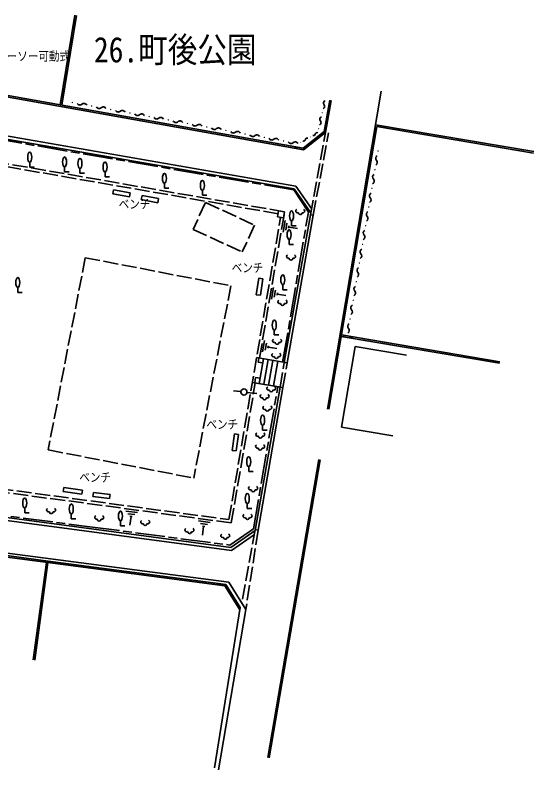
# Model space of a CAD drawing. Units: millimetres, scale not verified. Extents: x 4075 to 98586, y -6160 to 73258.
# Drawn here: x 46412 to 98586, y -6160 to 69781 of the extents above; entities that cross this region are included whole.
import ezdxf
from ezdxf.enums import TextEntityAlignment as Align

# ---------------------------------------------------------------- set-up
doc = ezdxf.new("R2010")
doc.units = ezdxf.units.MM
doc.header["$LTSCALE"] = 250
doc.linetypes.add('CHAIN', pattern=[18.5, 12, -1.5, 3.5, -1.5])
doc.linetypes.add('DASHED', pattern=[7.5, 6, -1.5])
doc.layers.add('グループ[0](0)-D-STR(1)', color=7, linetype='Continuous', lineweight=35)
doc.styles.add('ＭＳ ゴシック', font='')
doc.styles.get('ＭＳ ゴシック').set_extended_font_data('MS Gothic')

msp = doc.modelspace()

# ---------------------------------------------------------------- hatches: boundary and pattern name
at = {"layer": 'グループ[0](0)-D-STR(1)'}
for points in [[(52352.4, 69308.6), (52500.5, 69284.3), (52358.7, 68420.4), (52210.7, 68444.7)], [(52068.9, 67580.8), (52216.9, 67556.5), (52075.1, 66692.6), (51927.1, 66716.9)], [(51785.3, 65853), (51933.3, 65828.7), (51791.5, 64964.9), (51643.5, 64989.1)], [(51501.7, 64125.3), (51649.7, 64101), (51508, 63237.1), (51359.9, 63261.4)], [(51224.4, 61509.3), (51076.4, 61533.6), (51218.1, 62397.5), (51366.2, 62373.2)], [(48277.5, 61221.7), (48251.2, 61074), (47281.2, 61246.9), (47307.6, 61394.5)], [(50217.5, 60875.9), (50191.2, 60728.2), (49221.2, 60901.1), (49247.5, 61048.8)], [(52245.7, 60988.7, 1), (52098.5, 60988.7, 1)], [(52157.4, 60530.1), (52131.1, 60382.4), (51161.1, 60555.3), (51187.4, 60703)], [(54097.4, 60184.3), (54071, 60036.6), (53101.1, 60209.5), (53127.4, 60357.2)], [(54175.8, 60636.9, 1), (54028.7, 60636.9, 1)], [(56037.3, 59838.5), (56011, 59690.9), (55041, 59863.7), (55067.3, 60011.4)], [(56105.9, 60285.1, 1), (55958.8, 60285.1, 1)], [(58036.1, 59933.3, 1), (57888.9, 59933.3, 1)], [(77364.7, 59959.7, 1), (77240.4, 59959.7, 1)], [(77911.5, 60423.4), (78059.1, 60396.8), (77913.7, 59590.4), (77766.1, 59617)], [(56980.9, 59518), (57007.3, 59665.6), (57977.2, 59492.7), (57950.9, 59345.1)], [(59917.2, 59147), (59890.8, 58999.3), (58920.9, 59172.2), (58947.2, 59319.9)], [(59966.2, 59581.5, 1), (59819.1, 59581.5, 1)], [(61896.4, 59229.7, 1), (61749.2, 59229.7, 1)], [(60860.8, 58826.4), (60887.1, 58974.1), (61857.1, 58801.2), (61830.8, 58653.5)], [(63797, 58455.4), (63770.7, 58307.7), (62800.8, 58480.6), (62827.1, 58628.3)], [(63826.5, 58877.8, 1), (63679.4, 58877.8, 1)], [(65756.6, 58526, 1), (65609.5, 58526, 1)], [(77485.3, 58060.2), (77768.3, 58784), (77620.7, 58810.6)], [(77485.3, 58060.2), (77622.9, 57977.6), (77768.3, 58784)], [(82790.4, 58569.5), (83160.6, 58658.8), (82815.5, 58717.4)], [(82790.4, 58569.5), (83776.1, 58402.3), (83160.6, 58658.8)], [(83776.1, 58402.3), (83801.2, 58550.2), (83160.6, 58658.8)], [(65737, 58109.6), (65710.7, 57961.9), (64740.7, 58134.8), (64767, 58282.5)], [(67676.9, 57763.8), (67650.6, 57616.2), (66680.6, 57789), (66707, 57936.7)], [(67686.8, 58174.2, 1), (67539.6, 58174.2, 1)], [(69616.9, 57822.4, 1), (69469.8, 57822.4, 1)], [(77485.3, 58060.2), (76792.5, 57513.9), (76885.4, 57396.1)], [(77001.4, 58343, 1), (76877.1, 58343, 1)], [(77485.3, 58060.2), (76885.4, 57396.1), (77622.9, 57977.6)], [(82506, 57789.3), (82653.9, 57764.3), (82492.2, 56811.1), (82344.3, 56836.2)], [(85772.5, 58215.9), (85747.4, 58068), (84761.8, 58235.1), (84786.9, 58383)], [(87743.9, 57881.5), (87718.8, 57733.6), (86733.1, 57900.8), (86758.2, 58048.7)], [(68620.6, 57443.3), (68646.9, 57590.9), (69616.9, 57418), (69590.5, 57270.4)], [(70560.5, 57097.5), (70586.8, 57245.2), (71556.8, 57072.3), (71530.5, 56924.6)], [(71547.1, 57470.6, 1), (71399.9, 57470.6, 1)], [(73477.2, 57118.8, 1), (73330.1, 57118.8, 1)], [(75143.5, 56990.5, 1), (75058.3, 56990.5, 1)], [(76142.1, 57532.4, 1), (76056.8, 57532.4, 1)], [(89715.2, 57547.2), (89690.1, 57399.3), (88704.5, 57566.5), (88729.5, 57714.4)], [(90675.8, 57232.1), (90700.9, 57380), (91686.5, 57212.9), (91661.5, 57065)], [(92647.1, 56897.8), (92672.2, 57045.7), (93657.9, 56878.5), (93632.8, 56730.6)], [(73496.7, 56726.5), (73470.4, 56578.8), (72500.4, 56751.7), (72526.8, 56899.4)], [(75370.4, 56392.5), (74466.7, 56553.6), (74440.4, 56405.9)], [(75370.4, 56392.5), (74440.4, 56405.9), (75410.4, 56233)], [(75370.4, 56392.5), (76147.9, 56814.6), (76055, 56932.3)], [(75370.4, 56392.5), (75410.4, 56233), (76147.9, 56814.6)], [(94618.5, 56563.5), (94643.5, 56711.3), (95629.2, 56544.2), (95604.1, 56396.3)], [(97600.5, 56209.8), (97575.5, 56061.9), (96589.8, 56229.1), (96614.9, 56377)], [(82182.7, 55883.1), (82330.6, 55858), (82168.9, 54904.9), (82021, 54930)], [(82987.9, 56107.8, 1), (82845, 56107.8, 1)], [(81845.6, 52998.7), (81697.8, 53023.8), (81859.4, 53976.9), (82007.3, 53951.8)], [(82674.7, 54228.8, 1), (82531.9, 54228.8, 1)], [(82361.6, 52349.9, 1), (82218.8, 52349.9, 1)], [(81536.1, 52070.7), (81684, 52045.6), (81522.3, 51092.5), (81374.5, 51117.6)], [(81199.1, 49186.2), (81051.2, 49211.3), (81212.8, 50164.4), (81360.7, 50139.4)], [(82048.5, 50470.9, 1), (81905.6, 50470.9, 1)], [(81735.4, 48592, 1), (81592.5, 48592, 1)], [(80875.8, 47280), (80727.9, 47305.1), (80889.5, 48258.2), (81037.4, 48233.1)], [(80552.5, 45373.8), (80404.6, 45398.9), (80566.2, 46352), (80714.1, 46326.9)], [(81422.2, 46713, 1), (81279.4, 46713, 1)], [(81109.1, 44834.1, 1), (80966.2, 44834.1, 1)], [(80229.2, 43467.6), (80081.3, 43492.6), (80242.9, 44445.8), (80390.8, 44420.7)], [(79905.9, 41561.3), (79758, 41586.4), (79919.6, 42539.5), (80067.5, 42514.5)], [(80796, 42955.1, 1), (80653.1, 42955.1, 1)], [(80482.9, 41076.2, 1), (80340, 41076.2, 1)], [(79582.6, 39655.1), (79434.7, 39680.2), (79596.3, 40633.3), (79744.2, 40608.2)], [(80169.7, 39197.2, 1), (80026.9, 39197.2, 1)], [(79273, 38727.1), (79420.9, 38702), (79259.3, 37748.9), (79111.4, 37774)], [(79357.1, 37428.8), (79727.3, 37518.2), (79382.2, 37576.7)], [(79357.1, 37428.8), (80342.8, 37261.6), (79727.3, 37518.2)], [(80342.8, 37261.6), (80367.9, 37409.5), (79727.3, 37518.2)], [(82339.2, 37075.2), (82314.1, 36927.3), (81328.5, 37094.5), (81353.6, 37242.4)], [(78949.7, 36820.9), (79097.6, 36795.8), (78936, 35842.7), (78788.1, 35867.7)], [(84310.6, 36740.9), (84285.5, 36593), (83299.8, 36760.1), (83324.9, 36908)], [(86281.9, 36406.5), (86256.8, 36258.6), (85271.1, 36425.8), (85296.2, 36573.7)], [(87242.5, 36091.5), (87267.6, 36239.3), (88253.2, 36072.2), (88228.1, 35924.3)], [(89213.8, 35757.1), (89238.9, 35905), (90224.6, 35737.8), (90199.5, 35590)], [(91185.2, 35422.8), (91210.2, 35570.7), (92195.9, 35403.5), (92170.8, 35255.6)], [(94167.2, 35069.2), (94142.2, 34921.3), (93156.5, 35088.4), (93181.6, 35236.3)], [(78612.7, 33936.4), (78464.8, 33961.5), (78626.4, 34914.6), (78774.3, 34889.5)], [(78289.4, 32030.2), (78141.5, 32055.3), (78303.2, 33008.4), (78451, 32983.3)], [(77966.1, 30124), (77818.2, 30149.1), (77979.9, 31102.2), (78127.7, 31077.1)], [(76926, 24074.1), (76778.2, 24099.4), (76943.5, 25066.8), (77091.3, 25041.6)], [(76595.4, 22139.2), (76447.6, 22164.5), (76612.9, 23131.9), (76760.7, 23106.7)], [(76282.3, 21197.1), (76430.2, 21171.8), (76264.9, 20204.4), (76117, 20229.6)], [(75951.7, 19262.2), (76099.6, 19236.9), (75934.3, 18269.5), (75786.4, 18294.7)], [(75621.2, 17327.3), (75769, 17302), (75603.7, 16334.6), (75455.9, 16359.8)], [(46883.8, 15074.5), (46903.8, 15223.2), (47848.8, 15096.4), (47828.9, 14947.7)], [(75290.6, 15392.4), (75438.4, 15367.1), (75273.1, 14399.7), (75125.3, 14425)], [(49738.9, 14842.8), (48793.9, 14969.6), (48773.9, 14820.9)], [(49738.9, 14842.8), (48773.9, 14820.9), (49719.2, 14694.1)], [(49572.5, 13716.1), (49423.8, 13736), (49555.3, 14716.1), (49704, 14696.1)], [(49738.9, 14842.8), (49719.2, 14694.1), (50659.7, 14570.9)], [(49738.9, 14842.8), (50659.7, 14570.9), (50679.2, 14719.6)], [(51600, 14447.7), (51619.5, 14596.4), (52559.8, 14473.2), (52540.3, 14324.5)], [(54440.3, 14226.8), (54420.8, 14078.1), (53480.6, 14201.3), (53500.1, 14350)], [(56320.9, 13980.5), (56301.4, 13831.7), (55361.1, 13954.9), (55380.6, 14103.7)], [(57241.7, 13708.6), (57261.2, 13857.3), (58201.4, 13734.1), (58182, 13585.4)], [(59122.2, 13462.2), (59141.7, 13610.9), (60082, 13487.7), (60062.5, 13339)], [(61962.5, 13241.4), (61943.1, 13092.6), (61002.8, 13215.8), (61022.3, 13364.5)], [(62883.3, 12969.4), (62902.8, 13118.2), (63843.1, 12995), (63823.6, 12846.3)], [(74960, 13457.5), (75107.9, 13432.3), (74942.6, 12464.8), (74794.7, 12490.1)], [(49309.5, 11756.1), (49160.8, 11776), (49292.3, 12756), (49441, 12736.1)], [(64763.9, 12723.1), (64783.4, 12871.8), (65723.7, 12748.6), (65704.2, 12599.9)], [(66663.9, 12625.4), (66644.4, 12476.7), (67514.4, 12362.7)], [(67604.2, 12502.3), (66663.9, 12625.4), (67514.4, 12362.7)], [(67604.2, 12502.3), (67514.4, 12362.7), (68088.6, 11724.1)], [(67514.4, 12362.7), (67961.2, 11644.8), (68088.6, 11724.1)], [(74612, 10529.9), (74464.1, 10555.2), (74629.4, 11522.6), (74777.3, 11497.4)], [(49046.5, 9796), (48897.8, 9816), (49029.3, 10796), (49178, 10776)], [(68445.6, 10866.6), (68573, 10945.9), (69057.3, 10167.7), (68930, 10088.4)], [(74281.4, 8595), (74133.6, 8620.3), (74298.8, 9587.7), (74446.7, 9562.5)], [(48766.3, 8836), (48915, 8816), (48783.5, 7836), (48634.8, 7855.9)], [(73968.3, 7652.9), (74116.1, 7627.6), (73950.8, 6660.2), (73803, 6685.4)], [(48520.5, 5876), (48371.8, 5895.9), (48503.3, 6875.9), (48652, 6856)], [(73620.3, 4725.3), (73472.4, 4750.5), (73637.7, 5718), (73785.6, 5692.7)], [(73289.7, 2790.4), (73141.8, 2815.6), (73307.1, 3783.1), (73455, 3757.8)], [(72976.5, 1848.2), (73124.4, 1822.9), (72959.1, 855.5), (72811.3, 880.8)], [(72628.5, -1079.4), (72480.7, -1054.1), (72646, -86.7), (72793.8, -111.9)], [(72298, -3014.3), (72150.1, -2989), (72315.4, -2021.6), (72463.2, -2046.8)], [(71967.4, -4949.2), (71819.5, -4923.9), (71984.8, -3956.5), (72132.7, -3981.7)]]:
    msp.add_hatch(color=256, dxfattribs=at).paths.add_polyline_path(points)

# ---------------------------------------------------------------- linework, layer by layer
for p, q in [((50947.1, 60745.8), (52430, 69781.2)), ((51094.8, 60719.5), (52578, 69756.9)), ((75410.4, 56233), (31761.7, 64013.1)), ((75370.4, 56392.5), (31836.1, 64152.3)), ((77818.2, 30149.1), (83239.9, 62116.8)), ((78056.9, 61229.8), (77485.3, 58060.2)), ((78204.5, 61203.2), (77622.9, 57977.6)), ((30569.7, 60201.8), (74653.4, 52585)), ((30636.2, 59885.9), (74478, 52310.8)), ((77966.1, 30124), (82790.4, 58569.5)), ((82667.6, 58742.5), (98586.2, 56042.7)), ((82790.4, 58569.5), (98561.1, 55894.8)), ((77485.3, 58060.2), (75370.4, 56392.5)), ((77622.9, 57977.6), (75410.4, 56233)), ((47882.2, 54985.3), (47882.2, 54489.5)), ((47882.2, 54489.5), (48330.6, 54489.5)), ((51388.6, 54511.9), (51388.6, 54016.2)), ((51388.6, 54016.2), (51837.1, 54016.2)), ((52937, 54361.4), (52937, 53865.6)), ((55455.6, 54001.9), (55455.6, 53506.1)), ((52937, 53865.6), (53385.5, 53865.6)), ((55455.6, 53506.1), (55904.1, 53506.1)), ((61429.9, 52854.5), (61429.9, 52358.7)), ((74653.4, 52585), (76219.1, 50314.6)), ((56322.5, 52217.7), (56243.1, 51807.7)), ((56243.1, 51807.7), (57903.8, 51486.1)), ((56322.5, 52217.7), (57983.2, 51896.2)), ((57903.8, 51486.1), (57983.2, 51896.2)), ((61429.9, 52358.7), (61878.4, 52358.7)), ((65245, 52151.3), (65245, 51655.5)), ((65245, 51655.5), (65693.5, 51655.5)), ((74478, 52310.8), (76142.6, 49897.1)), ((59182.9, 51634), (59103.5, 51223.9)), ((59103.5, 51223.9), (60764.1, 50902.4)), ((59182.9, 51634), (60843.5, 51312.4)), ((60764.1, 50902.4), (60843.5, 51312.4)), ((72814.2, 49498.6), (72916.8, 50089.8)), ((73405.4, 49396), (72814.2, 49498.6)), ((72916.8, 50089.8), (73508, 49987.2)), ((73508, 49987.2), (73405.4, 49396)), ((73479.5, 34845.1), (76106.3, 49699.3)), ((73774.9, 34792.9), (76401.8, 49647)), ((76106.3, 49699.3), (76401.8, 49647)), ((73560.1, 49115.2), (73361.1, 47951.2)), ((73633.7, 48144.2), (73753.1, 48842.6)), ((74215.5, 49081.5), (74215.5, 48585.7)), ((73906.3, 48337.2), (73946.1, 48570)), ((73926.2, 48453.6), (74802.9, 48303.7)), ((74215.5, 48585.7), (74664, 48585.7)), ((73970.9, 47196.7), (73970.9, 46701)), ((73970.9, 46701), (74419.4, 46701)), ((70668.9, 41649.5), (70913.3, 43323.2)), ((71326.6, 43262.9), (70913.3, 43323.2)), ((71082.2, 41589.1), (71326.6, 43262.9)), ((73333.3, 42651.9), (73333.3, 42156.2)), ((46686.1, 42376.1), (46686.1, 41880.4)), ((46686.1, 41880.4), (47134.6, 41880.4)), ((72406.5, 42367.9), (72207.5, 41203.9)), ((72480.1, 41396.9), (72599.5, 42095.3)), ((72752.7, 41589.9), (72792.5, 41822.7)), ((73333.3, 42156.2), (73781.8, 42156.2)), ((70668.9, 41649.5), (71082.2, 41589.1)), ((72772.6, 41706.3), (73649.3, 41556.4)), ((72479.8, 38093.1), (72479.8, 37597.3)), ((72479.8, 37597.3), (72928.3, 37597.3)), ((79209.2, 37453.9), (95127.8, 34754.1)), ((79234.3, 37601.8), (95152.9, 34902)), ((71497.4, 37050), (71298.4, 35886.1)), ((71571, 36079.1), (71690.4, 36777.4)), ((71843.6, 36272.1), (71883.4, 36504.8)), ((71863.5, 36388.5), (72740.1, 36238.6)), ((80616.8, 36449.3), (79243.8, 28338.5)), ((80616.8, 36449.3), (85770.1, 35576.9)), ((70696.2, 35321), (73775.2, 34794.6)), ((70861.1, 34863.6), (70932.4, 35280.6)), ((70960.7, 32714.7), (71386.2, 35203)), ((71423.2, 32635.6), (71848.7, 35123.9)), ((71911.1, 32552.2), (72336.6, 35040.5)), ((72402.4, 32468.2), (72827.9, 34956.5)), ((71314.9, 34786.1), (70861.1, 34863.6)), ((73349.8, 32306.2), (70270.7, 32832.7)), ((70507, 32792.3), (70599.6, 33333.8)), ((71053.3, 33256.3), (70599.6, 33333.8)), ((69121.6, 31898.7), (68368.7, 31994.6)), ((70544, 17921.4), (73054.1, 32356.8)), ((70857.1, 17971.1), (73349.7, 32305.4)), ((70711.1, 31696.4), (69723.3, 31822.1)), ((71304.7, 28524.8), (71304.7, 28029)), ((79243.8, 28338.5), (84397.2, 27466.2)), ((68225.9, 25985.9), (68470.4, 27659.6)), ((68883.7, 27599.3), (68470.4, 27659.6)), ((68639.2, 25925.5), (68883.7, 27599.3)), ((71304.7, 28029), (71753.1, 28029)), ((68225.9, 25985.9), (68639.2, 25925.5)), ((71819.5, -4923.9), (76943.5, 25066.8)), ((69902.7, 24353.7), (69902.7, 23858)), ((71967.4, -4949.2), (77091.3, 25041.6)), ((69902.7, 23858), (70351.1, 23858)), ((68107.9, 16223.9), (24037.7, 22115.4)), ((51298.2, 22248.7), (51242.8, 21834.7)), ((51298.2, 22248.7), (53181.3, 21996.9)), ((68183.7, 15911), (23879.5, 21833.9)), ((51242.8, 21834.7), (53125.9, 21582.9)), ((53125.9, 21582.9), (53181.3, 21996.9)), ((54287.4, 21761.9), (54233.7, 21347.7)), ((54233.7, 21347.7), (55911.2, 21130.4)), ((54287.4, 21761.9), (55964.8, 21544.6)), ((55911.2, 21130.4), (55964.8, 21544.6)), ((69763.8, 20642.9), (69763.8, 20147.2)), ((47375.8, 20197.5), (47375.8, 19701.8)), ((58725, 19724.3), (57555.2, 19886.2)), ((69763.8, 20147.2), (70212.2, 20147.2)), ((47375.8, 19701.8), (47824.2, 19701.8)), ((52061.4, 19602.5), (52061.4, 19106.8)), ((52061.4, 19106.8), (52509.9, 19106.8)), ((57756.8, 19619.9), (58458.6, 19522.7)), ((58075.3, 19337.4), (57953.4, 18456.3)), ((57958.4, 19353.5), (58192.3, 19321.2)), ((67920.8, 12743.9), (23223.5, 18540.5)), ((57006.8, 18887.5), (57006.8, 18391.8)), ((57006.8, 18391.8), (57455.3, 18391.8)), ((66019.1, 18741.5), (64849.4, 18903.4)), ((65050.9, 18637.1), (65752.8, 18539.9)), ((65369.5, 18354.6), (65247.5, 17473.6)), ((65252.5, 18370.8), (65486.5, 18338.4)), ((70544, 17921.4), (68107.9, 16223.9)), ((70482.5, 17512.9), (68183.7, 15911)), ((70857.1, 17971.1), (70561.6, 18022.5)), ((49719.2, 14694.1), (36489, 16469.4)), ((49738.9, 14842.8), (36508.1, 16618.2)), ((48240.3, 4915.9), (49555.3, 14716.1)), ((48389, 4895.9), (49704, 14696.1)), ((67514.4, 12362.7), (49719.2, 14694.1)), ((67604.2, 12502.3), (49738.9, 14842.8)), ((69021.1, 9942), (67514.4, 12362.7)), ((69057.3, 10167.7), (67604.2, 12502.3)), ((69619, 9987.3), (67920.8, 12743.9)), ((66470.3, -5949.3), (69057.3, 10167.7)), ((69619, 9987.3), (66869.6, -6159.6))]:
    msp.add_line(p, q, dxfattribs=at)
at = {"layer": 'グループ[0](0)-D-STR(1)', "linetype": 'CHAIN'}
for p, q in [((74436.3, 52186.5), (30649.6, 59711.2)), ((75909.6, 49965.5), (74436.3, 52186.5)), ((73319.7, 34872.4), (75909.6, 49965.5)), ((70385.3, 18090.1), (72830.9, 32394.9)), ((24297.5, 22192.8), (53922.1, 18300)), ((53922.1, 18300), (68023.2, 16462.7)), ((68023.2, 16462.7), (70385.3, 18090.1))]:
    msp.add_line(p, q, dxfattribs=at)
at = {"layer": 'グループ[0](0)-D-STR(1)', "linetype": 'DASHED'}
for p, q in [((76106.7, 49701.1), (77622.9, 57977.6)), ((76401.8, 49647), (77917.9, 57923.6)), ((73508, 49987.2), (33032.3, 57008.9)), ((72865.5, 49794.2), (33274.9, 56662.3)), ((65564.9, 50930.4), (64315.3, 48224.5)), ((65564.9, 50930.4), (70496.6, 48652.8)), ((67910.8, 19028.9), (73111.3, 49447.1)), ((70991.9, 35270.4), (73508, 49987.2)), ((70496.6, 48652.8), (69247, 45946.9)), ((64315.3, 48224.5), (69247, 45946.9)), ((53472.8, 45372.5), (49733.9, 26032.3)), ((53472.8, 45372.5), (68113.9, 42542)), ((68113.9, 42542), (64374.9, 23201.8)), ((73054.1, 32356.8), (73479.5, 34845.1)), ((73349.8, 32306.2), (73775.2, 34794.6)), ((68157.7, 18692.9), (70566.5, 32782.1)), ((49733.9, 26032.3), (64374.9, 23201.8)), ((39147.5, 22904.3), (67910.8, 19028.9)), ((38801.8, 22648.2), (68157.7, 18692.9)), ((70560.7, 18017.1), (69203.4, 10588.5)), ((70857.1, 17971.1), (69619, 9987.3))]:
    msp.add_line(p, q, dxfattribs=at)
at = {"layer": 'グループ[0](0)-D-STR(1)'}
msp.add_circle((69422.4, 31860.4), 303.3, dxfattribs=at)
for centre, radius, start, end in [((52928.9, 61037.7), 306.6, 206.54004, 312.80024), ((53345.4, 60587.9), 306.6, 26.54004, 132.80024), ((77287.2, 60600), 258.9, 294.20333, 40.46354), ((77681.2, 60936), 258.9, 114.20333, 220.46354), ((54859, 60685.9), 306.6, 206.54004, 312.80024), ((55275.6, 60236), 306.6, 26.54004, 132.80024), ((56789.1, 60334.1), 306.6, 206.54004, 312.80024), ((57205.7, 59884.2), 306.6, 26.54004, 132.80024), ((58719.3, 59982.3), 306.6, 206.54004, 312.80024), ((59135.9, 59532.4), 306.6, 26.54004, 132.80024), ((60649.4, 59630.5), 306.6, 206.54004, 312.80024), ((61066, 59180.6), 306.6, 26.54004, 132.80024), ((77317.9, 59319.4), 258.9, 114.20333, 220.46354), ((62579.6, 59278.7), 306.6, 206.54004, 312.80024), ((62996.1, 58828.8), 306.6, 26.54004, 132.80024), ((64509.7, 58926.9), 306.6, 206.54004, 312.80024), ((64926.3, 58477), 306.6, 26.54004, 132.80024), ((76923.9, 58983.3), 258.9, 294.20333, 40.46354), ((66439.9, 58575.1), 306.6, 206.54004, 312.80024), ((66856.4, 58125.2), 306.6, 26.54004, 132.80024), ((68370, 58223.3), 306.6, 206.54004, 312.80024), ((68786.6, 57773.4), 306.6, 26.54004, 132.80024), ((70300.1, 57871.5), 306.6, 206.54004, 312.80024), ((70716.7, 57421.6), 306.6, 26.54004, 132.80024), ((76423.1, 57829.2), 177.5, 245.35918, 351.61939), ((76774.4, 57777.5), 177.5, 65.35918, 171.61939), ((72230.3, 57519.7), 306.6, 206.54004, 312.80024), ((72646.8, 57069.8), 306.6, 26.54004, 132.80024), ((74160.4, 57167.8), 306.6, 206.54004, 312.80024), ((74577, 56718), 306.6, 26.54004, 132.80024), ((75424.5, 57287.3), 177.5, 245.35918, 351.61939), ((75775.8, 57235.5), 177.5, 65.35918, 171.61939), ((82975.2, 55373.8), 297.6, 117.40852, 223.66873), ((82544.6, 54962.8), 297.6, 297.40852, 43.66873), ((82662, 53494.9), 297.6, 117.40852, 223.66873), ((82231.5, 53083.8), 297.6, 297.40852, 43.66873), ((82348.9, 51615.9), 297.6, 117.40852, 223.66873), ((81918.3, 51204.9), 297.6, 297.40852, 43.66873), ((74811.2, 50067.3), 177.9, 117.5973, 297.5973), ((75357.1, 50069.4), 180.7, 247.50504, 67.50504), ((75090.8, 49906.1), 197.2, 178.95837, 358.95837), ((82035.8, 49737), 297.6, 117.40852, 223.66873), ((81605.2, 49325.9), 297.6, 297.40852, 43.66873), ((81722.7, 47858), 297.6, 117.40852, 223.66873), ((81292.1, 47447), 297.6, 297.40852, 43.66873), ((73882.2, 45498.6), 177.9, 117.5973, 297.5973), ((74428.1, 45500.7), 180.7, 247.50504, 67.50504), ((81409.5, 45979.1), 297.6, 117.40852, 223.66873), ((80978.9, 45568), 297.6, 297.40852, 43.66873), ((74161.8, 45337.4), 197.2, 178.95837, 358.95837), ((81096.4, 44100.1), 297.6, 117.40852, 223.66873), ((80665.8, 43689.1), 297.6, 297.40852, 43.66873), ((80783.3, 42221.1), 297.6, 117.40852, 223.66873), ((80352.7, 41810.1), 297.6, 297.40852, 43.66873), ((73017.1, 40927.7), 177.9, 117.5973, 297.5973), ((73562.9, 40929.8), 180.7, 247.50504, 67.50504), ((73296.7, 40766.4), 197.2, 178.95837, 358.95837), ((80470.2, 40342.2), 297.6, 117.40852, 223.66873), ((80039.6, 39931.2), 297.6, 297.40852, 43.66873), ((80157, 38463.2), 297.6, 117.40852, 223.66873), ((79726.4, 38052.2), 297.6, 297.40852, 43.66873), ((72474.4, 37018.9), 177.9, 117.5973, 297.5973), ((72754, 36857.6), 197.2, 178.95837, 358.95837), ((73020.2, 37021), 180.7, 247.50504, 67.50504), ((72404.2, 35585.8), 177.9, 117.5973, 297.5973), ((72950, 35587.8), 180.7, 247.50504, 67.50504), ((72683.7, 35424.5), 197.2, 178.95837, 358.95837), ((71895.4, 32233), 177.9, 117.5973, 297.5973), ((72175, 32071.7), 197.2, 178.95837, 358.95837), ((72441.2, 32235), 180.7, 247.50504, 67.50504), ((71226.6, 31446.2), 177.9, 117.5973, 297.5973), ((71506.2, 31284.9), 197.2, 178.95837, 358.95837), ((71772.4, 31448.2), 180.7, 247.50504, 67.50504), ((71502, 30285.6), 177.9, 117.5973, 297.5973), ((72047.8, 30287.7), 180.7, 247.50504, 67.50504), ((71781.5, 30124.3), 197.2, 178.95837, 358.95837), ((70796.7, 27583.4), 177.9, 117.5973, 297.5973), ((71076.2, 27422.1), 197.2, 178.95837, 358.95837), ((71342.5, 27585.4), 180.7, 247.50504, 67.50504), ((70777, 26383.5), 177.9, 117.5973, 297.5973), ((71056.6, 26222.2), 197.2, 178.95837, 358.95837), ((71322.8, 26385.5), 180.7, 247.50504, 67.50504), ((70074.5, 22182.5), 177.9, 117.5973, 297.5973), ((70354.1, 22021.2), 197.2, 178.95837, 358.95837), ((70620.3, 22184.5), 180.7, 247.50504, 67.50504), ((49757.8, 19982.7), 177.9, 117.5973, 297.5973), ((50037.4, 19821.4), 197.2, 178.95837, 358.95837), ((50303.6, 19984.8), 180.7, 247.50504, 67.50504), ((54597.1, 19238.3), 177.9, 117.5973, 297.5973), ((54876.6, 19077), 197.2, 178.95837, 358.95837), ((55142.9, 19240.3), 180.7, 247.50504, 67.50504), ((69514.3, 19389.4), 177.9, 117.5973, 297.5973), ((69793.8, 19228.1), 197.2, 178.95837, 358.95837), ((70060.1, 19391.4), 180.7, 247.50504, 67.50504), ((59219.6, 18785.9), 177.9, 117.5973, 297.5973), ((59499.2, 18624.6), 197.2, 178.95837, 358.95837), ((59765.4, 18787.9), 180.7, 247.50504, 67.50504), ((63672.2, 17973.1), 177.9, 117.5973, 297.5973), ((63951.8, 17811.8), 197.2, 178.95837, 358.95837), ((64218, 17975.1), 180.7, 247.50504, 67.50504), ((67271.9, 17402.7), 177.9, 117.5973, 297.5973), ((67817.7, 17404.7), 180.7, 247.50504, 67.50504), ((67551.4, 17241.4), 197.2, 178.95837, 358.95837)]:
    msp.add_arc(centre, radius, start, end, dxfattribs=at)
for centre in [(47882.2, 55481), (51388.6, 55007.7), (52937, 54857.1), (55455.6, 54497.6), (61429.9, 53350.2), (65245, 52647.1), (74215.5, 49577.2), (73970.9, 47692.5), (46686.1, 42871.9), (73333.3, 43147.7), (72479.8, 38588.8), (71304.7, 29020.5), (69902.7, 24849.5), (69763.8, 21138.7), (47375.8, 20693.3), (52061.4, 20098.3), (57006.8, 19383.3)]:
    msp.add_ellipse(centre, major_axis=(0, -500), ratio=0.4, dxfattribs=at)

# ---------------------------------------------------------------- texts
at = {"layer": 'グループ[0](0)-D-STR(1)', "style": 'ＭＳ ゴシック', "width": 0.85}
for s, height, p in [('26.町後公園', 2566, (54338.9, 64250.2)), ('シーソー可動式', 916.4, (44502.8, 64916.3)), ('ベンチ', 916.4, (56829, 50039.4)), ('ベンチ', 916.4, (68194.3, 43628.7)), ('ベンチ', 916.4, (65652.2, 27873.9)), ('ベンチ', 916.4, (52873.3, 22550.4))]:
    msp.add_text(s, height=height, dxfattribs=at).set_placement(p, align=Align.BOTTOM_LEFT)

doc.saveas('drawing.dxf')
